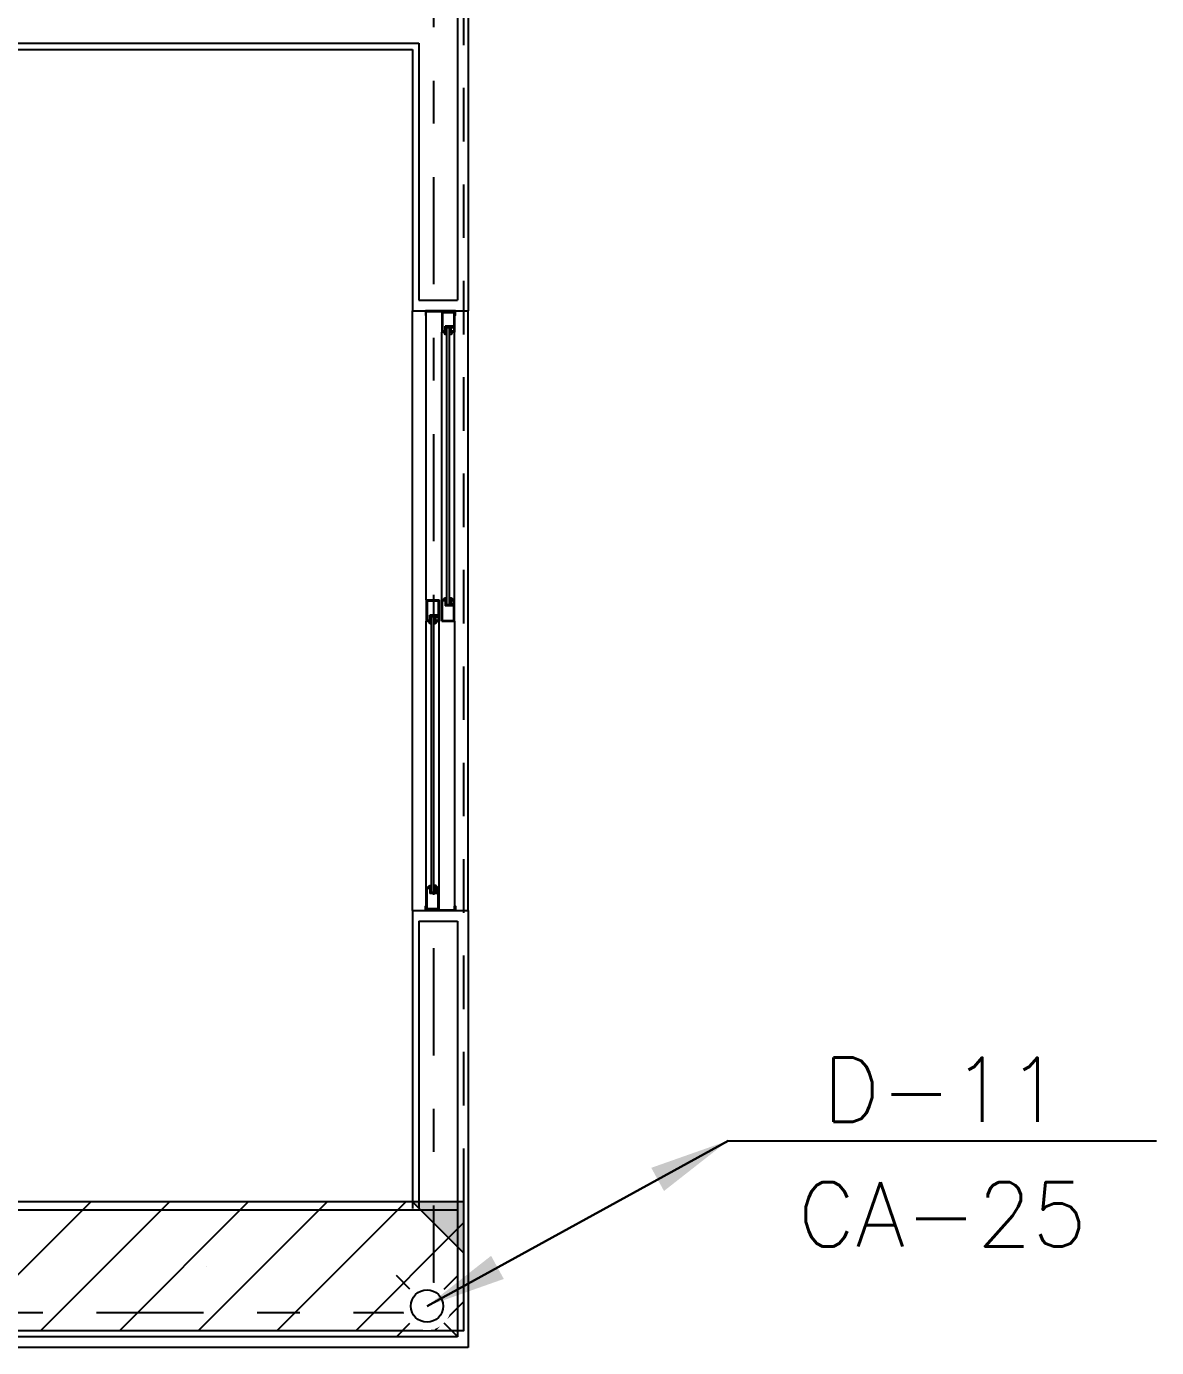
# Model space of a CAD drawing. Header units: millimetres. Extents: x 188.6 to 263.2, y 40.1 to 120.1.
# Drawn here: x 215.252 to 217.889, y 61.255 to 64.338 of the extents above; entities that cross this region are included whole.
import ezdxf
from ezdxf.enums import TextEntityAlignment as Align

# ---------------------------------------------------------------- set-up
doc = ezdxf.new("R2010")
doc.units = ezdxf.units.MM
doc.set_wipeout_variables(frame=1)
for name, pattern in [('ACAD_ISO14W100', [24, 12, -3, 0, -3, 0, -3, 0, -3]), ('DASHDOT2', [0.5, 0.25, -0.125, 0, -0.125]), ('HIDDEN2', [0.1875, 0.125, -0.0625])]:
    doc.linetypes.add(name, pattern=pattern)
for name, color, linetype in [('ARQ', 8, 'Continuous'), ('ESTR-PILARES', 11, 'Continuous'), ('ESTR-VIGAS', 11, 'HIDDEN2'), ('ESTRUTURA', 7, 'Continuous'), ('SPDA-COL', 7, 'Continuous'), ('SPDA-D', 164, 'Continuous'), ('SPDA-MALHA', 162, 'ACAD_ISO14W100')]:
    doc.layers.add(name, color=color, linetype=linetype)
doc.styles.add('60-75', font='romans.shx', dxfattribs={"height": 0.12})
doc.styles.add('ROMANS', font='ROMANS.SHX', dxfattribs={"height": 0.15})
doc.dimstyles.new('IND75', dxfattribs={"dimtxt": 0.15, "dimasz": 0.1875, "dimexe": 0.15, "dimexo": 0, "dimgap": 0.1, "dimtad": 1, "dimzin": 10, "dimdsep": 46, "dimtxsty": '60-75', "dimcen": 0, "dimclrd": 256, "dimclre": 1, "dimclrt": 256, "dimadec": 0, "dimazin": 0, "dimtfac": 1, "dimtix": 1, "dimtmove": 2, "dimatfit": 3, "dimfxl": 0.15, "dimtolj": 1, "dimtzin": 6, "dimarcsym": 0})

# ---------------------------------------------------------------- blocks, each defined once
blk = doc.blocks.new('XREF-TIPO$0$A$C23913CE5-flat-1')
at = {"color": 0}
for p, q in [((0.003, -0.675), (0.003, -0.0022)), ((0.039, -0.003), (0.039, -0.05)), ((0.069, -0.003), (0.039, -0.003)), ((0.041, -0.005), (0.041, -0.048)), ((0.067, -0.005), (0.041, -0.005)), ((0.067, -0.005), (0.067, -0.036)), ((0.069, -0.003), (0.069, -0.05)), ((0.039, -0.675), (0.039, -0.05)), ((0.049, -0.05), (0.039, -0.05)), ((0.047, -0.048), (0.041, -0.048)), ((0.067, -0.036), (0.047, -0.036)), ((0.047, -0.048), (0.047, -0.036)), ((0.069, -0.038), (0.049, -0.038)), ((0.049, -0.05), (0.049, -0.038)), ((0.051, -0.686), (0.051, -0.039)), ((0.051, -0.039), (0.057, -0.039)), ((0.057, -0.686), (0.057, -0.039)), ((0.059, -0.05), (0.059, -0.038)), ((0.069, -0.05), (0.059, -0.05)), ((0.061, -0.048), (0.061, -0.04)), ((0.067, -0.04), (0.061, -0.04)), ((0.067, -0.048), (0.061, -0.048)), ((0.067, -0.04), (0.067, -0.048)), ((0.069, -0.675), (0.069, -0.05)), ((0.003, -0.675), (0.003, -0.725)), ((0.003, -0.675), (0.033, -0.675)), ((0.005, -0.677), (0.005, -0.723)), ((0.005, -0.677), (0.031, -0.677)), ((0.031, -0.677), (0.031, -0.711)), ((0.033, -0.675), (0.033, -0.725)), ((0.039, -0.725), (0.039, -0.675)), ((0.049, -0.675), (0.039, -0.675)), ((0.041, -0.723), (0.041, -0.677)), ((0.047, -0.677), (0.041, -0.677)), ((0.047, -0.677), (0.047, -0.689)), ((0.049, -0.675), (0.049, -0.687)), ((0.059, -0.675), (0.059, -0.687)), ((0.069, -0.675), (0.059, -0.675)), ((0.061, -0.677), (0.061, -0.685)), ((0.067, -0.677), (0.061, -0.677)), ((0.067, -0.685), (0.067, -0.677)), ((0.069, -0.725), (0.069, -0.675)), ((0.067, -0.689), (0.047, -0.689)), ((0.069, -0.687), (0.049, -0.687)), ((0.051, -0.686), (0.057, -0.686)), ((0.067, -0.685), (0.061, -0.685)), ((0.067, -0.723), (0.067, -0.689)), ((0.013, -0.725), (0.003, -0.725)), ((0.003, -1.3465), (0.003, -0.725)), ((0.011, -0.723), (0.005, -0.723)), ((0.011, -0.723), (0.011, -0.711)), ((0.031, -0.711), (0.011, -0.711)), ((0.013, -0.725), (0.013, -0.713)), ((0.033, -0.713), (0.013, -0.713)), ((0.015, -1.3575), (0.015, -0.714)), ((0.015, -0.714), (0.021, -0.714)), ((0.021, -1.3575), (0.021, -0.714)), ((0.023, -0.725), (0.023, -0.713)), ((0.033, -0.725), (0.023, -0.725)), ((0.031, -0.715), (0.025, -0.715)), ((0.025, -0.723), (0.025, -0.715)), ((0.031, -0.723), (0.025, -0.723)), ((0.031, -0.715), (0.031, -0.723)), ((0.033, -1.397), (0.033, -0.725)), ((0.039, -0.725), (0.069, -0.725)), ((0.041, -0.723), (0.067, -0.723)), ((0.069, -0.725), (0.069, -1.3982)), ((0.003, -1.397), (0.003, -1.3465)), ((0.013, -1.3465), (0.003, -1.3465)), ((0.011, -1.3485), (0.005, -1.3485)), ((0.005, -1.395), (0.005, -1.3485)), ((0.011, -1.3485), (0.011, -1.3605)), ((0.013, -1.3465), (0.013, -1.3585)), ((0.023, -1.3465), (0.023, -1.3585)), ((0.033, -1.3465), (0.023, -1.3465)), ((0.025, -1.3485), (0.025, -1.3565)), ((0.031, -1.3485), (0.025, -1.3485)), ((0.031, -1.3565), (0.025, -1.3565)), ((0.031, -1.3565), (0.031, -1.3485)), ((0.031, -1.3605), (0.011, -1.3605)), ((0.033, -1.3585), (0.013, -1.3585)), ((0.015, -1.3575), (0.021, -1.3575)), ((0.031, -1.395), (0.031, -1.3605)), ((0.033, -1.397), (0.033, -1.3585)), ((0.003, -1.397), (0.033, -1.397)), ((0.005, -1.395), (0.031, -1.395))]:
    blk.add_line(p, q, dxfattribs=at)
for points in [[(0.001, -0.0002), (0.001, -0.0104), (0.003, -0.0104), (0.003, -0.0022), (0.069, -0.0022), (0.069, -0.0102), (0.071, -0.0102), (0.071, -0.0002), (0.001, -0.0002)], [(0.001, -1.4002), (0.001, -1.39), (0.003, -1.39), (0.003, -1.3982), (0.069, -1.3982), (0.069, -1.3902), (0.071, -1.3902), (0.071, -1.4002), (0.001, -1.4002)]]:
    blk.add_lwpolyline(points, dxfattribs=at)
for points in [[(0.0505, -0.0385, 1), (0.0495, -0.0385), (0.0495, -0.05, -0.414214), (0.049, -0.0505), (0.044, -0.0505, 0.38517), (0.049, -0.055), (0.0505, -0.055)], [(0.064, -0.0505), (0.059, -0.0505, -0.414214), (0.0585, -0.05), (0.0585, -0.0385, 1), (0.0575, -0.0385), (0.0575, -0.055), (0.059, -0.055, 0.38517)], [(0.0505, -0.6865, -1), (0.0495, -0.6865), (0.0495, -0.675, 0.414214), (0.049, -0.6745), (0.044, -0.6745, -0.38517), (0.049, -0.67), (0.0505, -0.67)], [(0.064, -0.6745), (0.059, -0.6745, 0.414214), (0.0585, -0.675), (0.0585, -0.6865, -1), (0.0575, -0.6865), (0.0575, -0.67), (0.059, -0.67, -0.38517)], [(0.0145, -0.7135, 1), (0.0135, -0.7135), (0.0135, -0.725, -0.414214), (0.013, -0.7255), (0.008, -0.7255, 0.38517), (0.013, -0.73), (0.0145, -0.73)], [(0.028, -0.7255), (0.023, -0.7255, -0.414214), (0.0225, -0.725), (0.0225, -0.7135, 1), (0.0215, -0.7135), (0.0215, -0.73), (0.023, -0.73, 0.38517)], [(0.0135, -1.3465, 0.414214), (0.013, -1.346), (0.008, -1.346, -0.38517), (0.013, -1.3415), (0.0145, -1.3415), (0.0145, -1.358, -1), (0.0135, -1.358)], [(0.0225, -1.3465, -0.414214), (0.023, -1.346), (0.028, -1.346, 0.38517), (0.023, -1.3415), (0.0215, -1.3415), (0.0215, -1.358, 1), (0.0225, -1.358)]]:
    blk.add_lwpolyline(points, format="xyb", close=True, dxfattribs=at)
blk = doc.blocks.new('ESTR-TP-29.09.2016')
at = {"layer": 'ESTR-PILARES'}
for p, q in [((9.149, 1.7802), (9.449, 2.0802)), ((9.3329, 1.7802), (9.6329, 2.0802)), ((9.5167, 1.7802), (9.8167, 2.0802)), ((9.7006, 1.7802), (10.0006, 2.0802)), ((9.8844, 1.7802), (10.1844, 2.0802)), ((10.0683, 1.7802), (10.32, 2.0319)), ((9.72, 1.9302), (9.72, 1.9302)), ((10.2521, 1.7802), (10.32, 1.8481)), ((10.32, 1.7802), (10.32, 1.7802)), ((10.32, 1.7802), (10.32, 1.7802))]:
    blk.add_line(p, q, dxfattribs=at)
for points in [[(9.12, 1.7802), (10.32, 1.7802), (10.32, 2.0802), (9.12, 2.0802), (9.12, 1.7802)], [(10.32, 2.0802), (10.2, 2.0802), (10.32, 1.9602), (10.32, 2.0802)]]:
    blk.add_lwpolyline(points, dxfattribs=at)
for points in [[(10.32, 2.0802), (10.2, 2.0802), (10.32, 1.9602)], [(10.32, 2.0802), (10.32, 1.9602), (10.32, 2.0802)]]:
    blk.add_solid(points, dxfattribs=at)
at = {"layer": 'ESTR-VIGAS'}
blk.add_lwpolyline([(10.32, 2.0802), (10.32, 6.2252)], dxfattribs=at)
blk = doc.blocks.new('INDU')
at = {"color": 7}
blk.add_line((-0.005, 0), (0.005, 0), dxfattribs=at)
at = {"style": 'ROMANS'}
for tag, p in [('TQ-01', (0, 0.001189)), ('100', (0, -0.001718))]:
    blk.add_attdef(tag, text='', height=0.0015, dxfattribs=at).set_placement(p, align=Align.MIDDLE)
blk = doc.blocks.new('cap')
blk.add_wipeout([(0.0003, 0.075), (-0.0036, 0.0749), (-0.0076, 0.0746), (-0.0115, 0.0741), (-0.0153, 0.0734), (-0.0191, 0.0725), (-0.0229, 0.0714), (-0.0266, 0.0701), (-0.0302, 0.0686), (-0.0338, 0.067), (-0.0373, 0.0651), (-0.0406, 0.0631), (-0.0439, 0.0608), (-0.047, 0.0585), (-0.05, 0.0559), (-0.0528, 0.0532), (-0.0555, 0.0504), (-0.0581, 0.0474), (-0.0605, 0.0443), (-0.0627, 0.0411), (-0.0648, 0.0377), (-0.0667, 0.0343), (-0.0684, 0.0308), (-0.0699, 0.0271), (-0.0712, 0.0234), (-0.0724, 0.0197), (-0.0733, 0.0159), (-0.074, 0.012), (-0.0746, 0.0081), (-0.0749, 0.0042), (-0.075, 0.0003), (-0.0749, -0.0036), (-0.0746, -0.0076), (-0.0741, -0.0115), (-0.0734, -0.0153), (-0.0725, -0.0191), (-0.0714, -0.0229), (-0.0701, -0.0266), (-0.0686, -0.0302), (-0.067, -0.0338), (-0.0651, -0.0373), (-0.0631, -0.0406), (-0.0608, -0.0439), (-0.0585, -0.047), (-0.0559, -0.05), (-0.0532, -0.0528), (-0.0504, -0.0555), (-0.0474, -0.0581), (-0.0443, -0.0605), (-0.0411, -0.0627), (-0.0377, -0.0648), (-0.0343, -0.0667), (-0.0308, -0.0684), (-0.0271, -0.0699), (-0.0234, -0.0712), (-0.0197, -0.0724), (-0.0159, -0.0733), (-0.012, -0.074), (-0.0081, -0.0746), (-0.0042, -0.0749), (-0.0003, -0.075), (0.0036, -0.0749), (0.0076, -0.0746), (0.0115, -0.0741), (0.0153, -0.0734), (0.0191, -0.0725), (0.0229, -0.0714), (0.0266, -0.0701), (0.0302, -0.0686), (0.0338, -0.067), (0.0373, -0.0651), (0.0406, -0.0631), (0.0439, -0.0608), (0.047, -0.0585), (0.05, -0.0559), (0.0528, -0.0532), (0.0555, -0.0504), (0.0581, -0.0474), (0.0605, -0.0443), (0.0627, -0.0411), (0.0648, -0.0377), (0.0667, -0.0343), (0.0684, -0.0308), (0.0699, -0.0271), (0.0712, -0.0234), (0.0724, -0.0197), (0.0733, -0.0159), (0.074, -0.012), (0.0746, -0.0081), (0.0749, -0.0042), (0.075, -0.0003), (0.0749, 0.0036), (0.0746, 0.0076), (0.0741, 0.0115), (0.0734, 0.0153), (0.0725, 0.0191), (0.0714, 0.0229), (0.0701, 0.0266), (0.0686, 0.0302), (0.067, 0.0338), (0.0651, 0.0373), (0.0631, 0.0406), (0.0608, 0.0439), (0.0585, 0.047), (0.0559, 0.05), (0.0532, 0.0528), (0.0504, 0.0555), (0.0474, 0.0581), (0.0443, 0.0605), (0.0411, 0.0627), (0.0377, 0.0648), (0.0343, 0.0667), (0.0308, 0.0684), (0.0271, 0.0699), (0.0234, 0.0712), (0.0197, 0.0724), (0.0159, 0.0733), (0.012, 0.074), (0.0081, 0.0746), (0.0042, 0.0749)])
for p, q in [((-0.053, 0.053), (-0.0955, 0.0955)), ((0.053, 0.053), (0.0955, 0.0955)), ((-0.0955, -0.0955), (-0.053, -0.053)), ((0.0955, -0.0955), (0.053, -0.053))]:
    blk.add_line(p, q)
blk.add_circle((0, 0), 0.0504)

msp = doc.modelspace()

# ---------------------------------------------------------------- linework, layer by layer
at = {"layer": 'ARQ'}
for p, q in [((216.2832, 64.5819), (216.2832, 63.6746)), ((216.2832, 64.5819), (216.2832, 63.6746)), ((216.2582, 64.5569), (216.2582, 63.6996)), ((216.2582, 64.5569), (216.2582, 63.6996)), ((212.4282, 64.2995), (216.1682, 64.2995)), ((212.4282, 64.2995), (216.1682, 64.2995)), ((216.1682, 64.2995), (216.1682, 63.6996)), ((216.1682, 64.2995), (216.1682, 63.6996)), ((212.4432, 64.2845), (216.1532, 64.2845)), ((212.4432, 64.2845), (216.1532, 64.2845)), ((216.1532, 64.2845), (216.1532, 63.6746)), ((216.1532, 64.2845), (216.1532, 63.6746)), ((216.1682, 63.6996), (216.2582, 63.6996)), ((216.1682, 63.6996), (216.2582, 63.6996)), ((216.1532, 62.2746), (216.1531, 63.6746)), ((216.1532, 62.2746), (216.1531, 63.6746)), ((216.1532, 63.6746), (216.2832, 63.6746)), ((216.1532, 63.6746), (216.2832, 63.6746)), ((216.2832, 62.2746), (216.2831, 63.6746)), ((216.2832, 62.2746), (216.2831, 63.6746)), ((216.1532, 62.2746), (216.1532, 61.5795)), ((216.1532, 62.2746), (216.2832, 62.2746)), ((216.1532, 62.2746), (216.1532, 61.5795)), ((216.1532, 62.2746), (216.2832, 62.2746)), ((216.2832, 62.2746), (216.2832, 61.2546)), ((216.2832, 62.2746), (216.2832, 61.2546)), ((216.1682, 62.2496), (216.1682, 61.5795)), ((216.1682, 62.2496), (216.2582, 62.2496)), ((216.1682, 62.2496), (216.1682, 61.5795)), ((216.1682, 62.2496), (216.2582, 62.2496)), ((216.2582, 62.2496), (216.2582, 61.2796)), ((216.2582, 62.2496), (216.2582, 61.2796)), ((216.2582, 61.2795), (212.9582, 61.2795)), ((216.2582, 61.2795), (212.9582, 61.2795)), ((216.2582, 61.2796), (216.2582, 61.2795)), ((216.2582, 61.2796), (216.2582, 61.2795)), ((216.2832, 61.2546), (212.9333, 61.2546)), ((216.2832, 61.2546), (212.9333, 61.2546))]:
    msp.add_line(p, q, dxfattribs=at)
at = {"layer": 'SPDA-MALHA', "linetype": 'DASHDOT2'}
for p, q in [((216.2029, 61.3365), (216.2029, 65.7703)), ((207.6155, 61.3365), (216.2029, 61.3365))]:
    msp.add_line(p, q, dxfattribs=at)

# ---------------------------------------------------------------- block references
at = {"layer": 'ARQ'}
msp.add_blockref('XREF-TIPO$0$A$C23913CE5-flat-1', (216.1822, 63.6748), dxfattribs=at)
msp.add_blockref('XREF-TIPO$0$A$C23913CE5-flat-1', (216.1822, 63.6748), dxfattribs=at)
at = {"layer": 'ESTRUTURA'}
msp.add_blockref('ESTR-TP-29.09.2016', (205.9531, 59.5144), dxfattribs=at)
at = {"layer": 'SPDA-COL', "xscale": 100, "yscale": 100, "zscale": 100}
msp.add_blockref('INDU', (217.3895, 61.7374), dxfattribs=at).add_auto_attribs({'100': 'CA-25', 'TQ-01': 'D-11'})

# ---------------------------------------------------------------- next in the draw order: block references
at = {"layer": 'SPDA-D', "xscale": 0.75, "yscale": 0.75, "zscale": 0.75}
msp.add_blockref('cap', (216.187, 61.3515), dxfattribs=at)

# ---------------------------------------------------------------- next in the draw order: linework, layer by layer
at = {"layer": 'ARQ'}
for points in [[(216.2582, 61.5751), (215.1482, 61.5751), (215.1482, 61.365)], [(216.2582, 61.5751), (215.1482, 61.5751), (215.1482, 61.2795)]]:
    msp.add_lwpolyline(points, dxfattribs=at)

# ---------------------------------------------------------------- next in the draw order: leaders
at = {"layer": 'SPDA-COL'}
for points in [[(216.8895, 61.7374), (216.187, 61.3515)], [(216.187, 61.3515), (216.8895, 61.7374)]]:
    msp.add_leader(points, dimstyle='IND75', dxfattribs=at)

doc.saveas('drawing.dxf')
